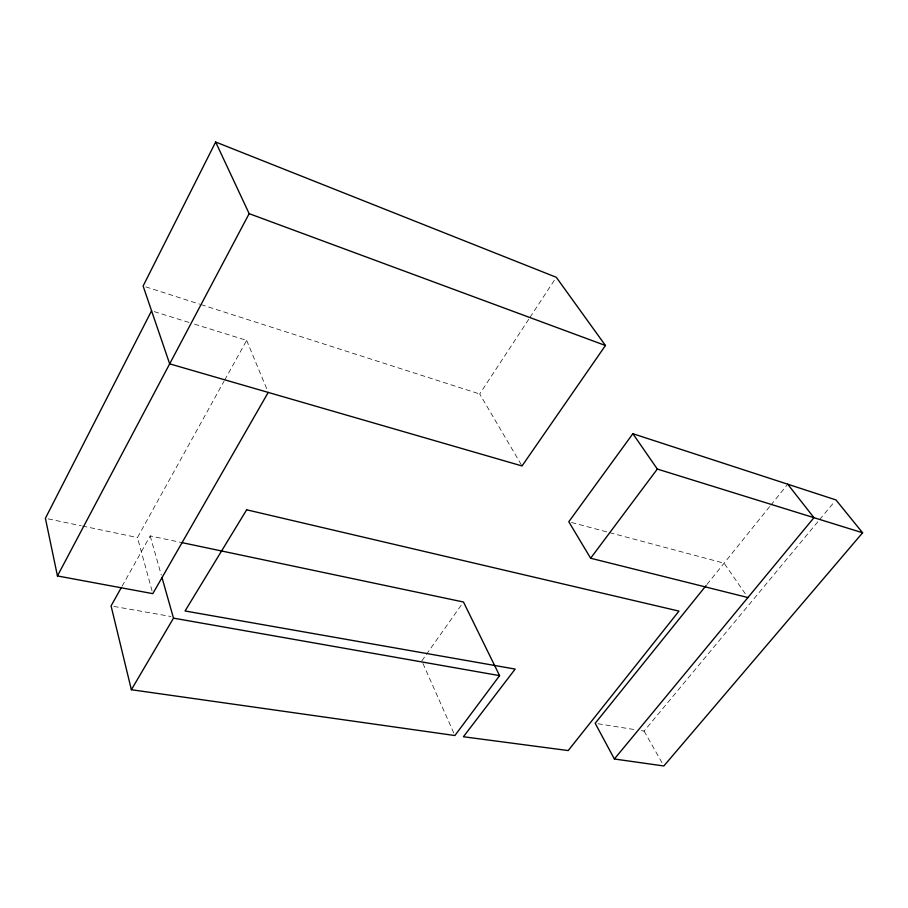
<?xml version="1.0" encoding="UTF-8"?>
<svg xmlns="http://www.w3.org/2000/svg" width="908" height="908" viewBox="0 0 908 908"><rect width="100%" height="100%" fill="white"/><g stroke="black" fill="none" stroke-linecap="round" stroke-linejoin="round"><path stroke-width="0.68" stroke-dasharray="4.54 3.41" d="M152.079 590.983L137.46 537.547L223.992 381.292M224.685 380.055L246.658 340.375L193.086 323.713M122.058 586.262L150.183 535.913L180.681 542.348M521.306 464.737L479.696 393.981L529.216 318.549M529.988 317.369L554.743 279.653M421.811 660.876L461.832 604.319M706.969 584.468L770.041 506.142M770.858 505.132L786.827 485.292M641.298 730.645L644.09 731.088L818.766 520.647M819.663 519.558L834.146 502.113M597.975 723.744L635.702 729.76M113.863 606.408L170.988 616.509M48.147 518.877L81.118 525.766M82.492 526.05L137.46 537.547M571.518 522.486L608.303 532.292M609.665 532.655L724.107 563.187L747.114 596.397M154.246 311.637L191.747 323.293M145.802 286.883L199.658 304.157M201.008 304.589L479.696 393.981M644.09 731.088L662.488 763.571M422.946 663.453L453.75 732.972M246.658 340.375L267.145 389.816M150.183 535.913L161.272 575.002"/><path stroke-width="1.36" d="M215.65 142.023L143.112 286.02L169.671 363.858L522.021 465.952L605.443 345.505L556.286 277.292L215.65 142.023L249.155 213.652L605.443 345.505M151.568 310.797L45.4 518.298L57.442 575.944L152.816 593.65L268.223 392.415M57.442 575.944L249.155 213.652M121.366 587.487L111.071 605.908L131.365 689.728L454.885 735.537L499.593 675.643L463.466 602.004L182.065 542.644M131.365 689.728L173.496 618.144L162.033 577.704M706.084 585.569L595.183 723.301L614.375 758.997L663.85 765.977L862.6 532.78L835.962 499.933L632.865 433.706L568.794 521.76L590.631 558.238L747.908 597.543M590.631 558.238L657.324 469.061L862.6 532.78M614.375 758.997L813.954 517.685L787.713 484.202M173.496 618.144L499.593 675.643M632.865 433.706L657.324 469.061M246.658 509.797L185.05 610.982L515.165 669.082L463.409 736.751L568.204 750.564L678.968 611.107L246.658 509.797"/></g></svg>
